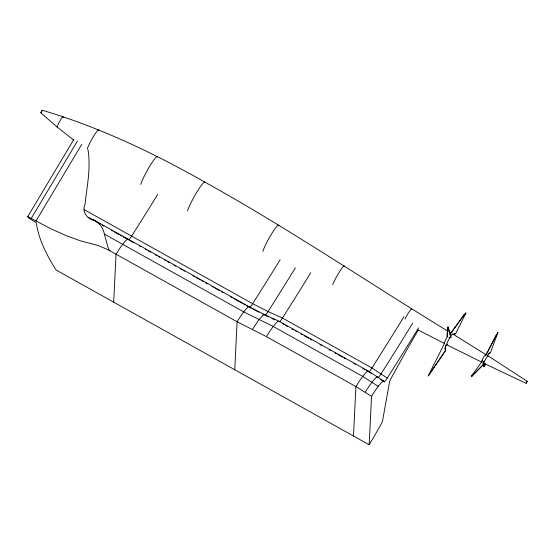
<?xml version="1.0" encoding="UTF-8"?>
<svg xmlns="http://www.w3.org/2000/svg" width="555" height="555" viewBox="0 0 555 555"><rect width="100%" height="100%" fill="white"/><g stroke="black" fill="none" stroke-linecap="round" stroke-linejoin="round"><path stroke-width="0.83" d="M113.692 302.177L116.044 254.176A26.078 3.143 -60.8 0 1 122.683 244.325A32.134 3.878 -60.8 0 1 128.656 239.926A8.727 1.054 -60.8 0 0 131.604 236.118A532.751 64.255 -60.8 0 0 157.773 194.305M234.751 369.748L237.103 321.747A26.078 3.143 -60.8 0 1 243.742 311.896A32.134 3.878 -60.8 0 1 249.618 307.109M353.493 436.022L355.908 386.571A26.862 3.24 -60.8 0 1 362.748 376.422A33.106 3.996 -60.8 0 1 368.909 371.892A8.991 1.082 -60.8 0 0 371.94 367.972A548.839 66.198 -60.8 0 0 403.964 316.669M73.981 139.201L27.75 216.61L28.145 217.546L36.332 222.888C38.739 239.996 47.015 255.584 56.097 270.028L369.158 444.763L371.531 396.298A26.328 3.177 -60.8 0 1 378.233 386.349A32.447 3.913 -60.8 0 1 384.268 381.909A8.811 1.061 -60.8 0 0 387.244 378.073A537.92 64.879 -60.8 0 0 418.56 327.894M447.073 336.816L447.51 327.929L448.003 326.957L450.965 337.211L449.113 337.579A7.659 1.797 30.8 0 0 449.05 337.752M447.233 336.552L447.594 329.275M485.611 363.907L484.029 366.709L483.904 363.407M483.953 366.668L484.015 363.22M483.162 362.984L483.329 364.628L471.597 376.484L472.347 374.826L471.514 376.436M87.947 149.566C91.096 167.783 86.941 186.383 85.005 204.58C81.467 211.726 87.371 218.816 94.142 220.661M526.147 383.311L527.236 381.347L526.147 383.311L483.849 363.352M483.1 363.13L483.245 362.602M42.166 110.653L42.256 110.237L40.813 112.838L57.29 127.157L73.579 139.971M489.989 352.883L490.419 352.751L497.925 332.445M446.553 344.475A7.659 7.291 51.6 0 0 445.485 346.452L445.089 348.63L445.512 350.6L428.148 375.908L444.708 342.976M483.19 362.748L483.384 362.242A5.356 3.85 22 0 1 484.113 361.291M453.22 334.505L455.641 333.645L453.303 334.297M464.001 314.976L465.881 313.062L464.001 314.976L450.882 333.215M471.597 376.484L483.391 364.482L483.134 363.365M448.003 326.957L447.51 327.929M455.558 333.853L465.881 313.062M485.694 355.54L497.849 332.403M485.75 355.498L496.593 334.283M41.889 111.257L41.514 111.93M484.029 366.709L485.5 364.094M27.75 216.61L31.226 218.42L77.464 141.019M31.226 218.42L35.985 220.966L81.772 144.3M369.158 444.763L371.052 441.607A72.629 8.762 -60.8 0 0 381.562 423.333L382.471 421.307L389.568 381.868A7.271 0.874 -60.8 0 1 391.851 376.984A223.776 26.994 -60.8 0 1 418.158 330.183M450.806 337.475L448.114 327.02M445.512 350.6L428.342 375.908M41.327 112.242L40.883 112.811M450.965 333.007L464.091 314.768M472.284 374.972L482.801 360.299M488.462 353.965L488.088 354.423A5.356 5.106 51.6 0 0 487.401 355.838M488.407 354.014L488.816 353.604M449.411 337.176L449.279 337.308A7.659 1.797 30.8 0 0 449.21 337.482M488.761 353.646L489.614 353.036M490.419 352.751L489.559 353.077M484.39 361.187L484.057 361.437A5.356 3.85 22 0 0 483.329 362.387M450.556 337.107L450.965 337.211M42.256 110.237C99.227 127.13 153.208 152.798 204.788 182.061C287.858 228.105 366.46 281.454 447.448 330.905M88.134 217.31L93.289 219.704L249.445 306.866L264.804 314.727L279.123 321.283L368.624 371.239L383.998 381.271M265.831 315.705L268.093 316.745M271.86 318.473L274.878 319.86M35.985 220.966L51.365 228.986L66.309 235.674L80.364 240.808L98.048 245.449L108.419 249.944L237.103 321.747L266.407 336.614L355.908 386.571L371.531 396.298M446.733 344.752L481.525 362.054M417.672 329.767L444.409 343.455M249.715 307.498L251.249 308.282M252.789 309.066L258.928 312.215M262.772 314.185L264.305 314.969M84.159 209.637L252.664 303.689L268.051 311.522L282.44 318.015L371.94 367.972L387.244 378.073M282.412 323.614L283.917 324.453M285.423 325.292L287.677 326.548M292.187 329.073L293.692 329.913M295.198 330.752L296.703 331.592M301.212 334.11L302.718 334.949M304.223 335.789L308.733 338.307M310.238 339.147L311.743 339.986M320.02 344.6L321.518 345.439M329.046 349.643L330.544 350.482M335.06 353.001L336.566 353.84M338.071 354.68L342.581 357.198M344.086 358.037L345.592 358.877M353.861 363.49L355.366 364.33M362.887 368.534L364.392 369.373M365.898 370.213L368.152 371.468M95.64 221.494L100.143 224.012M102.391 225.268L103.896 226.107M111.395 230.29L112.894 231.13M114.399 231.969L118.902 234.481M120.4 235.32L121.899 236.152M123.404 236.992L127.907 239.503M129.412 240.35L133.949 242.882M139.249 245.837L140.762 246.684M145.299 249.216L146.811 250.062M148.324 250.902L150.599 252.171M155.136 254.703L156.649 255.55M158.161 256.396L159.673 257.243M164.218 259.775L165.73 260.621M167.242 261.46L169.511 262.73M174.055 265.262L175.567 266.109M180.104 268.641L181.617 269.487M183.129 270.334L184.649 271.173M192.967 275.821L194.479 276.668M195.991 277.514L200.535 280.046M202.048 280.892L203.56 281.732M205.829 283.001L207.341 283.848M211.885 286.38L213.398 287.226M214.91 288.066L219.447 290.605M221.722 291.868L223.235 292.714M230.797 296.939L232.316 297.778M233.828 298.625L242.147 303.273M243.659 304.119L245.178 304.959M246.691 305.805L248.203 306.651M93.289 219.704C99.262 222.305 103.174 227.821 104.354 234.092L243.742 311.896L273.247 326.465L362.748 376.422L378.233 386.349M448.912 331.8L450.382 332.688M452.707 333.985L485.708 354.52M368.909 371.892L371.017 373.238M376.644 376.824L378.052 377.719A8.901 1.075 -60.8 0 0 381.056 373.841A543.352 65.539 -60.8 0 0 412.691 323.156M488.025 355.817L527.236 381.347M380.813 379.585L384.268 381.909M109.966 250.791L108.759 249.375L108.003 247.239L104.354 234.092M445.436 350.663L445.089 348.63L445.561 346.389A7.659 7.291 51.6 0 1 446.629 344.419M280.157 259.733A532.751 64.255 -60.8 0 1 252.664 303.689A8.727 1.054 -60.8 0 1 250.034 307.234M252.338 329.76A26.335 3.177 -60.8 0 1 259.039 319.805A32.454 3.913 -60.8 0 1 265.075 315.365A8.818 1.061 -60.8 0 0 268.051 311.522A538.079 64.9 -60.8 0 0 295.378 267.843M266.407 336.614A26.862 3.24 -60.8 0 1 273.247 326.465A33.106 3.996 -60.8 0 1 279.304 321.539M279.401 321.935A8.991 1.082 -60.8 0 0 282.44 318.015A548.839 66.198 -60.8 0 0 310.765 272.727M365.19 392.26A26.598 3.205 -60.8 0 1 371.961 382.208A32.773 3.954 -60.8 0 1 378.052 377.719M332.681 284.694A12.862 1.554 -60.8 0 1 339.972 271.041A12.862 1.554 -60.8 0 1 344.558 266.358M405.018 319.063A7.798 0.944 -60.8 0 1 409.278 311.522A7.798 0.944 -60.8 0 1 411.581 309.406M449.626 333.291A6.161 0.742 -60.8 0 1 450.341 333.527M444.701 343.337A6.161 0.742 -60.8 0 1 447.476 336.448M447.49 344.149A6.161 0.742 -60.8 0 1 448.613 339.833A6.161 0.742 -60.8 0 1 452.79 334.228M482.059 361.638A4.308 0.52 -60.8 0 1 483.114 358.121A4.308 0.52 -60.8 0 1 485.68 355.11M484.05 363.268A4.308 0.52 -60.8 0 1 485.438 359.418A4.308 0.52 -60.8 0 1 488.088 355.984M262.813 251.484A16.359 1.97 -60.8 0 1 271.908 233.357A16.359 1.97 -60.8 0 1 278.79 225.76M187.465 211.06A17.989 2.171 -60.8 0 1 196.297 193.05A17.989 2.171 -60.8 0 1 204.788 182.061M140.741 184.392A17.399 2.102 -60.8 0 1 150.419 165.112A17.399 2.102 -60.8 0 1 157.731 157.03M87.232 149.024A11.926 1.436 -60.8 0 1 93.864 135.808A11.926 1.436 -60.8 0 1 98.88 130.272M57.567 127.04A5.959 0.722 -60.8 0 1 59.864 121.032A5.959 0.722 -60.8 0 1 63.027 117.542"/></g></svg>
